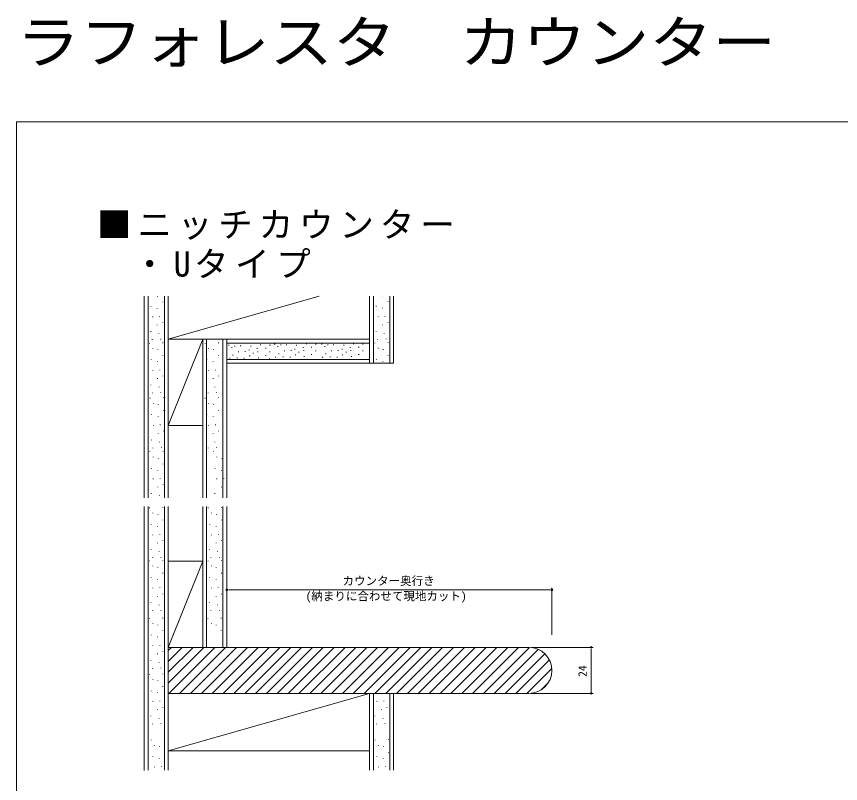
# Model space of a CAD drawing. Units: millimetres, scale not verified. Extents: x -1262 to -212, y -891 to 694.
# Drawn here: x -1261.5 to -831.8, y 293.8 to 694 of the extents above; entities that cross this region are included whole.
import ezdxf
from ezdxf.enums import TextEntityAlignment as Align

# ---------------------------------------------------------------- set-up
doc = ezdxf.new("R2010")
doc.units = ezdxf.units.MM
doc.header["$LTSCALE"] = 3
for name, color, linetype, lineweight in [('0-1_USER1', 7, 'Continuous', 9), ('0-3_YKK_11', 7, 'Continuous', 9), ('0-5_YSS_K', 3, 'Continuous', 9), ('0-7_YKK_D', 6, 'Continuous', 9)]:
    doc.layers.add(name, color=color, linetype=linetype, lineweight=lineweight)
doc.layers.add('0-2_YKK_ZWAK', color=3, linetype='Continuous')
doc.styles.add('ＭＳ ゴシック', font='')
doc.styles.get('ＭＳ ゴシック').set_extended_font_data('MS Gothic')

msp = doc.modelspace()

# ---------------------------------------------------------------- linework, layer by layer
at = {"layer": '0-1_USER1'}
for p, q in [((-1261.5, 639), (-211.5, 639)), ((-1261.5, -891), (-1261.5, 639))]:
    msp.add_line(p, q, dxfattribs=at)
at = {"layer": '0-3_YKK_11'}
for p, q in [((-1182.335, 363.23), (-1180.706, 364.86)), ((-1182.335, 357.574), (-1175.049, 364.86)), ((-1182.335, 351.917), (-1169.392, 364.86)), ((-1182.335, 346.26), (-1163.735, 364.86)), ((-1182.335, 364.86), (-1182.335, 340.86)), ((-994.335, 364.86), (-1182.335, 364.86)), ((-1182.078, 340.86), (-1158.078, 364.86)), ((-1176.422, 340.86), (-1152.422, 364.86)), ((-1170.765, 340.86), (-1146.765, 364.86)), ((-1165.108, 340.86), (-1141.108, 364.86)), ((-1159.451, 340.86), (-1135.451, 364.86)), ((-1153.794, 340.86), (-1129.794, 364.86)), ((-1148.137, 340.86), (-1124.137, 364.86)), ((-1142.48, 340.86), (-1118.48, 364.86)), ((-1136.824, 340.86), (-1112.824, 364.86)), ((-1131.167, 340.86), (-1107.167, 364.86)), ((-1125.51, 340.86), (-1101.51, 364.86)), ((-1119.853, 340.86), (-1095.853, 364.86)), ((-1114.196, 340.86), (-1090.196, 364.86)), ((-1108.539, 340.86), (-1084.539, 364.86)), ((-1102.882, 340.86), (-1078.883, 364.86)), ((-1097.226, 340.86), (-1073.226, 364.86)), ((-1091.569, 340.86), (-1067.569, 364.86)), ((-1085.912, 340.86), (-1061.912, 364.86)), ((-1080.255, 340.86), (-1056.255, 364.86)), ((-1074.598, 340.86), (-1050.598, 364.86)), ((-1068.941, 340.86), (-1044.941, 364.86)), ((-1063.285, 340.86), (-1039.285, 364.86)), ((-1057.628, 340.86), (-1033.628, 364.86)), ((-1051.971, 340.86), (-1027.971, 364.86)), ((-1046.314, 340.86), (-1022.314, 364.86)), ((-1040.657, 340.86), (-1016.657, 364.86)), ((-1035, 340.86), (-1011, 364.86)), ((-1029.343, 340.86), (-1005.343, 364.86)), ((-1023.687, 340.86), (-999.687, 364.86)), ((-1018.03, 340.86), (-994.033, 364.856)), ((-1012.373, 340.86), (-989.424, 363.809)), ((-1006.716, 340.86), (-986.043, 361.533)), ((-1001.059, 340.86), (-983.633, 358.287)), ((-995.402, 340.86), (-982.379, 353.883)), ((-987.827, 342.778), (-984.254, 346.352)), ((-1182.335, 340.86), (-994.335, 340.86))]:
    msp.add_line(p, q, dxfattribs=at)
msp.add_arc((-994.335, 352.86), 12, 270, 89.99997, dxfattribs=at)
at = {"layer": '0-5_YSS_K'}
for p, q in [((-1194.835, 548.127), (-1194.835, 442.831)), ((-1192.835, 548.127), (-1192.835, 442.831)), ((-1187.898, 548.127), (-1187.898, 547.946)), ((-1184.335, 548.127), (-1184.335, 442.831)), ((-1182.335, 548.127), (-1182.335, 442.831)), ((-1182.335, 525.627), (-1103.585, 548.127)), ((-1077.335, 548.127), (-1077.335, 513.127)), ((-1077.335, 525.627), (-1077.335, 548.127)), ((-1075.335, 513.127), (-1075.335, 548.127)), ((-1070.398, 548.127), (-1070.398, 548.026)), ((-1066.835, 513.127), (-1066.835, 548.127)), ((-1064.835, 513.127), (-1064.835, 548.127)), ((-1191.377, 542.895), (-1191.377, 542.695)), ((-1188.056, 541.914), (-1188.056, 541.715)), ((-1185.272, 545.172), (-1185.272, 544.973)), ((-1073.877, 542.974), (-1073.877, 542.775)), ((-1070.556, 541.994), (-1070.556, 541.795)), ((-1067.772, 545.252), (-1067.772, 545.052)), ((-1190.46, 537.411), (-1190.46, 537.212)), ((-1186.857, 537.601), (-1186.857, 537.402)), ((-1072.96, 537.491), (-1072.96, 537.292)), ((-1069.357, 537.681), (-1069.357, 537.482)), ((-1188.056, 533.11), (-1188.056, 532.911)), ((-1185.272, 534.36), (-1185.272, 534.161)), ((-1070.556, 533.19), (-1070.556, 532.99)), ((-1067.772, 534.44), (-1067.772, 534.24)), ((-1191.475, 529.757), (-1191.475, 529.558)), ((-1187.236, 528.618), (-1187.236, 528.419)), ((-1073.975, 529.837), (-1073.975, 529.638)), ((-1069.736, 528.698), (-1069.736, 528.499)), ((-1190.715, 525.582), (-1190.715, 525.383)), ((-1186.287, 525.772), (-1186.287, 525.572)), ((-1164.335, 525.627), (-1182.335, 525.627)), ((-1182.335, 480.627), (-1164.335, 525.627)), ((-1164.335, 525.627), (-1151.835, 525.627)), ((-1164.335, 525.627), (-1164.335, 442.831)), ((-1162.335, 525.627), (-1162.335, 442.831)), ((-1153.835, 525.627), (-1153.835, 442.831)), ((-1077.335, 525.627), (-1151.835, 525.627)), ((-1151.835, 525.627), (-1151.835, 442.831)), ((-1073.215, 525.662), (-1073.215, 525.462)), ((-1068.787, 525.852), (-1068.787, 525.652)), ((-1192.169, 523.658), (-1192.169, 523.458)), ((-1190.397, 520.975), (-1190.397, 520.776)), ((-1187.835, 520.28), (-1187.835, 520.08)), ((-1185.21, 523.857), (-1185.21, 523.658)), ((-1163.092, 523.658), (-1163.092, 523.458)), ((-1161.321, 520.975), (-1161.321, 520.776)), ((-1158.759, 520.28), (-1158.759, 520.08)), ((-1156.133, 523.857), (-1156.133, 523.658)), ((-1151.835, 523.627), (-1077.335, 523.627)), ((-1150.985, 522.511), (-1150.621, 522.511)), ((-1149.398, 521.256), (-1149.034, 521.256)), ((-1147.848, 522.068), (-1147.483, 522.068)), ((-1144.784, 522.215), (-1144.42, 522.215)), ((-1139.542, 521.957), (-1139.178, 521.957)), ((-1136.183, 520.776), (-1135.819, 520.776)), ((-1134.449, 522.695), (-1134.084, 522.695)), ((-1131.737, 521.009), (-1131.373, 521.009)), ((-1129.485, 522.56), (-1129.121, 522.56)), ((-1127.052, 523.063), (-1126.688, 523.063)), ((-1125.465, 521.808), (-1125.101, 521.808)), ((-1123.915, 522.62), (-1123.551, 522.62)), ((-1120.851, 522.768), (-1120.487, 522.768)), ((-1116.459, 520.442), (-1116.095, 520.442)), ((-1115.61, 522.51), (-1115.246, 522.51)), ((-1112.251, 521.328), (-1111.887, 521.328)), ((-1110.516, 523.248), (-1110.152, 523.248)), ((-1107.804, 521.562), (-1107.44, 521.562)), ((-1105.553, 523.112), (-1105.189, 523.112)), ((-1102.506, 523.063), (-1102.142, 523.063)), ((-1100.919, 521.808), (-1100.555, 521.808)), ((-1099.368, 522.62), (-1099.004, 522.62)), ((-1096.305, 522.768), (-1095.941, 522.768)), ((-1091.912, 520.442), (-1091.548, 520.442)), ((-1091.063, 522.51), (-1090.699, 522.51)), ((-1087.704, 521.328), (-1087.34, 521.328)), ((-1085.969, 523.248), (-1085.605, 523.248)), ((-1083.258, 521.562), (-1082.894, 521.562)), ((-1081.006, 523.112), (-1080.642, 523.112)), ((-1074.669, 523.738), (-1074.669, 523.538)), ((-1072.897, 521.055), (-1072.897, 520.856)), ((-1070.335, 520.359), (-1070.335, 520.16)), ((-1067.71, 523.937), (-1067.71, 523.738)), ((-1185.21, 517.306), (-1185.21, 517.107)), ((-1156.133, 517.306), (-1156.133, 517.107)), ((-1150.505, 515.682), (-1150.141, 515.682)), ((-1148.807, 517.38), (-1148.443, 517.38)), ((-1146.556, 515.94), (-1146.191, 515.94)), ((-1145.891, 519.004), (-1145.527, 519.004)), ((-1142.938, 515.756), (-1142.574, 515.756)), ((-1142.385, 519.188), (-1142.02, 519.188)), ((-1140.391, 519.89), (-1140.027, 519.89)), ((-1140.096, 516.974), (-1139.732, 516.974)), ((-1138.324, 518.377), (-1137.96, 518.377)), ((-1135.761, 519.127), (-1135.396, 519.127)), ((-1135.539, 515.989), (-1135.175, 515.989)), ((-1131.737, 517.06), (-1131.373, 517.06)), ((-1129.522, 519.016), (-1129.158, 519.016)), ((-1126.573, 516.235), (-1126.208, 516.235)), ((-1124.875, 517.932), (-1124.51, 517.932)), ((-1122.623, 516.493), (-1122.259, 516.493)), ((-1121.959, 519.557), (-1121.594, 519.557)), ((-1119.006, 516.308), (-1118.641, 516.308)), ((-1118.452, 519.741), (-1118.088, 519.741)), ((-1116.163, 517.526), (-1115.799, 517.526)), ((-1114.392, 518.929), (-1114.027, 518.929)), ((-1111.828, 519.679), (-1111.464, 519.679)), ((-1111.606, 516.542), (-1111.242, 516.542)), ((-1107.804, 517.612), (-1107.44, 517.612)), ((-1105.59, 519.569), (-1105.226, 519.569)), ((-1102.026, 516.235), (-1101.662, 516.235)), ((-1100.328, 517.932), (-1099.964, 517.932)), ((-1098.076, 516.493), (-1097.712, 516.493)), ((-1097.412, 519.557), (-1097.048, 519.557)), ((-1094.459, 516.308), (-1094.095, 516.308)), ((-1093.905, 519.741), (-1093.541, 519.741)), ((-1091.617, 517.526), (-1091.253, 517.526)), ((-1089.845, 518.929), (-1089.481, 518.929)), ((-1087.281, 519.679), (-1086.917, 519.679)), ((-1087.06, 516.542), (-1086.696, 516.542)), ((-1083.258, 517.612), (-1082.894, 517.612)), ((-1081.043, 519.569), (-1080.679, 519.569)), ((-1067.71, 517.386), (-1067.71, 517.187)), ((-1191.315, 515.029), (-1191.315, 514.83)), ((-1187.993, 514.049), (-1187.993, 513.849)), ((-1162.238, 515.029), (-1162.238, 514.83)), ((-1158.917, 514.049), (-1158.917, 513.849)), ((-1151.835, 515.127), (-1077.335, 515.127)), ((-1077.335, 513.127), (-1151.835, 513.127)), ((-1129.707, 515.398), (-1129.343, 515.398)), ((-1064.835, 513.127), (-1077.335, 513.127)), ((-1073.815, 515.109), (-1073.815, 514.909)), ((-1070.493, 514.128), (-1070.493, 513.929)), ((-1190.397, 509.546), (-1190.397, 509.346)), ((-1186.794, 509.736), (-1186.794, 509.536)), ((-1161.321, 509.546), (-1161.321, 509.346)), ((-1157.718, 509.736), (-1157.718, 509.536)), ((-1187.993, 505.244), (-1187.993, 505.045)), ((-1185.21, 506.494), (-1185.21, 506.295)), ((-1158.917, 505.244), (-1158.917, 505.045)), ((-1156.133, 506.494), (-1156.133, 506.295)), ((-1191.412, 501.891), (-1191.412, 501.692)), ((-1187.174, 500.753), (-1187.174, 500.554)), ((-1162.335, 501.891), (-1162.335, 501.692)), ((-1158.097, 500.753), (-1158.097, 500.554)), ((-1191.867, 494.981), (-1191.867, 494.782)), ((-1190.653, 497.716), (-1190.653, 497.517)), ((-1186.225, 497.906), (-1186.225, 497.707)), ((-1184.909, 495.18), (-1184.909, 494.981)), ((-1163.092, 494.981), (-1163.092, 494.782)), ((-1161.576, 497.716), (-1161.576, 497.517)), ((-1157.148, 497.906), (-1157.148, 497.707)), ((-1156.133, 495.18), (-1156.133, 494.981)), ((-1190.096, 492.299), (-1190.096, 492.099)), ((-1187.534, 491.603), (-1187.534, 491.403)), ((-1161.321, 492.299), (-1161.321, 492.099)), ((-1158.759, 491.603), (-1158.759, 491.403)), ((-1191.013, 486.352), (-1191.013, 486.153)), ((-1184.909, 488.63), (-1184.909, 488.43)), ((-1162.238, 486.352), (-1162.238, 486.153)), ((-1156.133, 488.63), (-1156.133, 488.43)), ((-1187.692, 485.372), (-1187.692, 485.172)), ((-1158.917, 485.372), (-1158.917, 485.172)), ((-1190.096, 480.869), (-1190.096, 480.67)), ((-1186.493, 481.059), (-1186.493, 480.859)), ((-1184.909, 477.818), (-1184.909, 477.618)), ((-1164.335, 480.627), (-1182.335, 480.627)), ((-1161.321, 480.869), (-1161.321, 480.67)), ((-1157.718, 481.059), (-1157.718, 480.859)), ((-1156.133, 477.818), (-1156.133, 477.618)), ((-1191.111, 473.215), (-1191.111, 473.015)), ((-1187.692, 476.567), (-1187.692, 476.368)), ((-1162.335, 473.215), (-1162.335, 473.015)), ((-1158.917, 476.567), (-1158.917, 476.368)), ((-1190.352, 469.04), (-1190.352, 468.84)), ((-1186.872, 472.076), (-1186.872, 471.877)), ((-1185.923, 469.229), (-1185.923, 469.03)), ((-1161.576, 469.04), (-1161.576, 468.84)), ((-1158.097, 472.076), (-1158.097, 471.877)), ((-1157.148, 469.229), (-1157.148, 469.03)), ((-1191.962, 467.006), (-1191.962, 466.807)), ((-1190.191, 464.323), (-1190.191, 464.124)), ((-1185.003, 467.205), (-1185.003, 467.006)), ((-1158.83, 467.006), (-1158.83, 466.807)), ((-1157.059, 464.323), (-1157.059, 464.124)), ((-1151.872, 467.205), (-1151.872, 467.006)), ((-1187.629, 463.628), (-1187.629, 463.428)), ((-1185.003, 460.654), (-1185.003, 460.455)), ((-1154.497, 463.628), (-1154.497, 463.428)), ((-1151.872, 460.654), (-1151.872, 460.455)), ((-1191.108, 458.377), (-1191.108, 458.178)), ((-1187.787, 457.397), (-1187.787, 457.197)), ((-1157.976, 458.377), (-1157.976, 458.178)), ((-1154.655, 457.397), (-1154.655, 457.197)), ((-1190.191, 452.894), (-1190.191, 452.695)), ((-1186.588, 453.084), (-1186.588, 452.884)), ((-1157.059, 452.894), (-1157.059, 452.695)), ((-1153.456, 453.084), (-1153.456, 452.884)), ((-1187.787, 448.593), (-1187.787, 448.393)), ((-1185.003, 449.843), (-1185.003, 449.643)), ((-1154.655, 448.593), (-1154.655, 448.393)), ((-1151.872, 449.843), (-1151.872, 449.643)), ((-1191.205, 445.24), (-1191.205, 445.04)), ((-1186.967, 444.101), (-1186.967, 443.902)), ((-1158.074, 445.24), (-1158.074, 445.04)), ((-1153.835, 444.101), (-1153.835, 443.902)), ((-1194.835, 438.278), (-1194.835, 300.605)), ((-1192.835, 438.278), (-1192.835, 300.86)), ((-1192.09, 437.762), (-1192.09, 437.562)), ((-1190.319, 435.079), (-1190.319, 434.88)), ((-1187.757, 434.383), (-1187.757, 434.184)), ((-1185.131, 437.961), (-1185.131, 437.762)), ((-1184.335, 438.278), (-1184.335, 300.86)), ((-1182.335, 438.278), (-1182.335, 300.86)), ((-1164.335, 438.278), (-1164.335, 364.86)), ((-1162.335, 438.278), (-1162.335, 364.86)), ((-1161.59, 437.762), (-1161.59, 437.562)), ((-1159.819, 435.079), (-1159.819, 434.88)), ((-1157.257, 434.383), (-1157.257, 434.184)), ((-1154.632, 437.961), (-1154.632, 437.762)), ((-1153.835, 438.278), (-1153.835, 364.86)), ((-1151.835, 438.278), (-1151.835, 364.86)), ((-1185.131, 431.41), (-1185.131, 431.211)), ((-1154.632, 431.41), (-1154.632, 431.211)), ((-1191.236, 429.133), (-1191.236, 428.933)), ((-1187.915, 428.152), (-1187.915, 427.953)), ((-1160.736, 429.133), (-1160.736, 428.933)), ((-1157.415, 428.152), (-1157.415, 427.953)), ((-1190.319, 423.649), (-1190.319, 423.45)), ((-1186.716, 423.839), (-1186.716, 423.64)), ((-1159.819, 423.649), (-1159.819, 423.45)), ((-1156.216, 423.839), (-1156.216, 423.64)), ((-1187.915, 419.348), (-1187.915, 419.149)), ((-1185.131, 420.598), (-1185.131, 420.399)), ((-1157.415, 419.348), (-1157.415, 419.149)), ((-1154.632, 420.598), (-1154.632, 420.399)), ((-1191.334, 415.995), (-1191.334, 415.796)), ((-1187.095, 414.856), (-1187.095, 414.657)), ((-1160.834, 415.995), (-1160.834, 415.796)), ((-1156.595, 414.856), (-1156.595, 414.657)), ((-1192.124, 410.032), (-1192.124, 409.833)), ((-1190.575, 411.82), (-1190.575, 411.621)), ((-1186.146, 412.01), (-1186.146, 411.811)), ((-1185.165, 410.231), (-1185.165, 410.032)), ((-1164.335, 409.86), (-1182.335, 409.86)), ((-1182.335, 364.86), (-1164.335, 409.86)), ((-1161.624, 410.032), (-1161.624, 409.833)), ((-1160.075, 411.82), (-1160.075, 411.621)), ((-1155.646, 412.01), (-1155.646, 411.811)), ((-1154.665, 410.231), (-1154.665, 410.032)), ((-1190.352, 407.35), (-1190.352, 407.15)), ((-1187.79, 406.654), (-1187.79, 406.454)), ((-1159.852, 407.35), (-1159.852, 407.15)), ((-1157.29, 406.654), (-1157.29, 406.454)), ((-1191.269, 401.403), (-1191.269, 401.204)), ((-1187.948, 400.423), (-1187.948, 400.223)), ((-1185.165, 403.68), (-1185.165, 403.481)), ((-1160.769, 401.403), (-1160.769, 401.204)), ((-1157.448, 400.423), (-1157.448, 400.223)), ((-1154.665, 403.68), (-1154.665, 403.481)), ((-1190.352, 395.92), (-1190.352, 395.721)), ((-1186.749, 396.11), (-1186.749, 395.911)), ((-1159.852, 395.92), (-1159.852, 395.721)), ((-1156.249, 396.11), (-1156.249, 395.911)), ((-1187.948, 391.618), (-1187.948, 391.419)), ((-1185.165, 392.869), (-1185.165, 392.669)), ((-1157.448, 391.618), (-1157.448, 391.419)), ((-1154.665, 392.869), (-1154.665, 392.669)), ((-1191.367, 388.266), (-1191.367, 388.066)), ((-1187.129, 387.127), (-1187.129, 386.928)), ((-1160.867, 388.266), (-1160.867, 388.066)), ((-1156.629, 387.127), (-1156.629, 386.928)), ((-1190.608, 384.091), (-1190.608, 383.891)), ((-1186.18, 384.28), (-1186.18, 384.081)), ((-1160.108, 384.091), (-1160.108, 383.891)), ((-1155.68, 384.28), (-1155.68, 384.081)), ((-1192.162, 380.009), (-1192.162, 379.81)), ((-1185.204, 380.209), (-1185.204, 380.009)), ((-1161.662, 380.009), (-1161.662, 379.81)), ((-1154.704, 380.209), (-1154.704, 380.009)), ((-1190.391, 377.327), (-1190.391, 377.127)), ((-1187.829, 376.631), (-1187.829, 376.432)), ((-1159.891, 377.327), (-1159.891, 377.127)), ((-1157.329, 376.631), (-1157.329, 376.432)), ((-1191.308, 371.38), (-1191.308, 371.181)), ((-1187.987, 370.4), (-1187.987, 370.201)), ((-1185.204, 373.658), (-1185.204, 373.458)), ((-1154.704, 373.658), (-1154.704, 373.458)), ((-1190.391, 365.897), (-1190.391, 365.698)), ((-1186.788, 366.087), (-1186.788, 365.888)), ((-1187.987, 361.596), (-1187.987, 361.396)), ((-1185.204, 362.846), (-1185.204, 362.646)), ((-1164.335, 364.86), (-1182.335, 364.86)), ((-1191.406, 358.243), (-1191.406, 358.044)), ((-1187.168, 357.104), (-1187.168, 356.905)), ((-1190.647, 354.068), (-1190.647, 353.869)), ((-1186.219, 354.258), (-1186.219, 354.058)), ((-1192.14, 350.907), (-1192.14, 350.708)), ((-1190.368, 348.225), (-1190.368, 348.026)), ((-1185.181, 351.107), (-1185.181, 350.907)), ((-1187.806, 347.529), (-1187.806, 347.33)), ((-1185.181, 344.556), (-1185.181, 344.357)), ((-1191.286, 342.278), (-1191.286, 342.079)), ((-1187.964, 341.298), (-1187.964, 341.099)), ((-1077.335, 340.86), (-1077.335, 300.86)), ((-1075.335, 340.86), (-1075.335, 300.86)), ((-1070.45, 340.86), (-1057.95, 340.86)), ((-1066.835, 340.86), (-1066.835, 300.86)), ((-1064.835, 300.86), (-1064.835, 340.86)), ((-1190.368, 336.795), (-1190.368, 336.596)), ((-1186.765, 336.985), (-1186.765, 336.786)), ((-1073.543, 336.795), (-1073.543, 336.596)), ((-1069.94, 336.985), (-1069.94, 336.786)), ((-1187.964, 332.494), (-1187.964, 332.294)), ((-1185.181, 333.744), (-1185.181, 333.545)), ((-1071.139, 332.494), (-1071.139, 332.294)), ((-1068.356, 333.744), (-1068.356, 333.545)), ((-1191.383, 329.141), (-1191.383, 328.942)), ((-1187.145, 328.002), (-1187.145, 327.803)), ((-1074.558, 329.141), (-1074.558, 328.942)), ((-1070.32, 328.002), (-1070.32, 327.803)), ((-1190.624, 324.966), (-1190.624, 324.767)), ((-1186.196, 325.156), (-1186.196, 324.956)), ((-1073.799, 324.966), (-1073.799, 324.767)), ((-1069.371, 325.156), (-1069.371, 324.956)), ((-1191.337, 316.615), (-1191.337, 316.415)), ((-1189.566, 313.932), (-1189.566, 313.733)), ((-1184.379, 316.814), (-1184.379, 316.615)), ((-1074.512, 316.615), (-1074.512, 316.415)), ((-1072.741, 313.932), (-1072.741, 313.733)), ((-1067.553, 316.814), (-1067.553, 316.615)), ((-1187.004, 313.236), (-1187.004, 313.037)), ((-1184.379, 310.263), (-1184.379, 310.064)), ((-1070.179, 313.236), (-1070.179, 313.037)), ((-1067.553, 310.263), (-1067.553, 310.064)), ((-1190.483, 307.986), (-1190.483, 307.787)), ((-1187.162, 307.005), (-1187.162, 306.806)), ((-1073.658, 307.986), (-1073.658, 307.787)), ((-1070.337, 307.005), (-1070.337, 306.806)), ((-1189.566, 302.503), (-1189.566, 302.303)), ((-1185.963, 302.693), (-1185.963, 302.493)), ((-1072.741, 302.503), (-1072.741, 302.303)), ((-1069.138, 302.693), (-1069.138, 302.493))]:
    msp.add_line(p, q, dxfattribs=at)
for points in [[(-1182.335, 548.127), (-1182.335, 525.627), (-1077.335, 525.627)], [(-1077.335, 322.85), (-1077.335, 340.86), (-1182.335, 340.86), (-1182.335, 322.85)], [(-1077.335, 310.86), (-1182.335, 310.86), (-1077.335, 340.86)]]:
    msp.add_lwpolyline(points, dxfattribs=at)
at = {"layer": '0-7_YKK_D'}
for p, q in [((-1151.835, 365.86), (-1151.835, 395.86)), ((-982.335, 371.367), (-982.335, 395.86)), ((-1150.985, 394.86), (-1150.135, 394.86)), ((-1150.135, 394.86), (-984.035, 394.86)), ((-983.185, 394.86), (-984.035, 394.86)), ((-992.911, 364.86), (-960.835, 364.86)), ((-961.835, 364.01), (-961.835, 363.16)), ((-961.835, 342.56), (-961.835, 363.16)), ((-993.327, 340.86), (-960.835, 340.86)), ((-961.835, 341.71), (-961.835, 342.56))]:
    msp.add_line(p, q, dxfattribs=at)
for centre, start, end in [((-1151.835, 394.86), 0, 180), ((-1151.835, 394.86), 180, 0), ((-982.335, 394.86), 0, 180), ((-982.335, 394.86), 180, 0), ((-961.835, 364.86), 90, 270), ((-961.835, 364.86), 270, 90), ((-961.835, 340.86), 90, 270), ((-961.835, 340.86), 270, 90)]:
    msp.add_arc(centre, 0.425, start, end, dxfattribs=at)

# ---------------------------------------------------------------- texts
at = {"layer": '0-2_YKK_ZWAK', "color": 6, "style": 'ＭＳ ゴシック', "width": 1.1}
msp.add_text('ラフォレスタ\u3000カウンター', height=21.99, dxfattribs=at).set_placement((-1261.5, 663), align=Align.BOTTOM_LEFT)
at = {"layer": '0-2_YKK_ZWAK', "char_height": 13.2, "attachment_point": 7, "style": 'ＭＳ ゴシック'}
for s, insert in [('\\T1.17;■ニッチカウンター', (-1219.5, 577.5)), ('\\T1.19;・Uタイプ', (-1201.042, 557.5))]:
    msp.add_mtext(s, dxfattribs=dict(at, insert=insert))
at = {"layer": '0-7_YKK_D', "color": 4, "style": 'ＭＳ ゴシック'}
for s, p in [('カウンター奥行き', (-1091.463, 396.012)), ('(納まりに合わせて現地カット)', (-1110.736, 388.058))]:
    msp.add_text(s, height=4.399, dxfattribs=at).set_placement(p, align=Align.BOTTOM_LEFT)
msp.add_text('24', height=4.399, rotation=90, dxfattribs=at).set_placement((-962.835, 349.491), align=Align.BOTTOM_LEFT)

doc.saveas('drawing.dxf')
